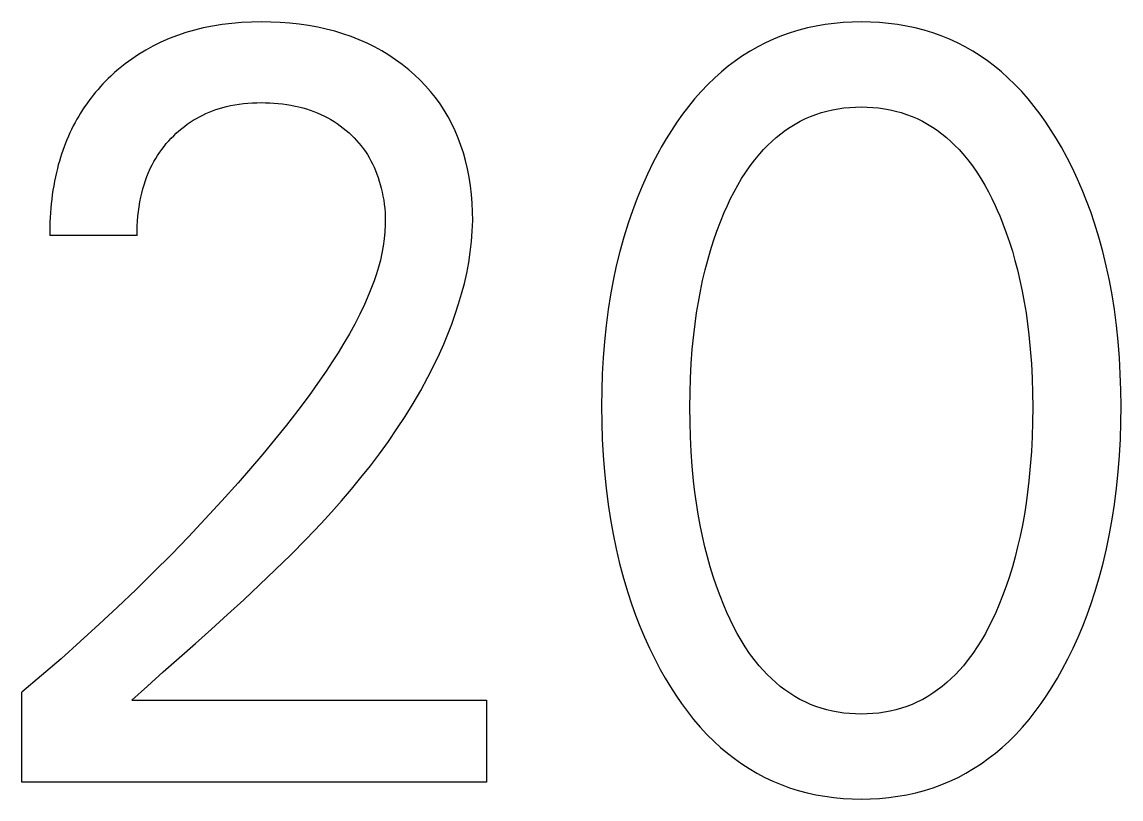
# Model space of a CAD drawing. Extents: x 10 to 952, y 6 to 232.
# Drawn here: x 676.823 to 680.256, y 158.827 to 161.253 of the extents above; entities that cross this region are included whole.
import ezdxf

# ---------------------------------------------------------------- set-up
doc = ezdxf.new("R2010")
doc.units = 0
doc.header["$LTSCALE"] = 5
doc.header["$MEASUREMENT"] = 0
doc.layers.get('0').update_dxf_attribs({"linetype": 'CONTINUOUS'})

msp = doc.modelspace()

# ---------------------------------------------------------------- linework, layer by layer
at = {"color": 7, "linetype": 'Continuous'}
for p, q in [((677.3613, 161.2278), (677.3345, 161.2201)), ((677.3883, 161.2344), (677.3613, 161.2278)), ((677.4182, 161.2403), (677.3883, 161.2344)), ((677.4482, 161.2451), (677.4182, 161.2403)), ((677.4785, 161.2487), (677.4482, 161.2451)), ((677.5088, 161.2512), (677.4785, 161.2487)), ((677.5393, 161.2526), (677.5088, 161.2512)), ((677.5698, 161.2532), (677.5393, 161.2526)), ((677.5995, 161.2528), (677.5698, 161.2532)), ((677.6292, 161.2515), (677.5995, 161.2528)), ((677.6588, 161.2493), (677.6292, 161.2515)), ((677.6883, 161.2461), (677.6588, 161.2493)), ((677.7177, 161.2419), (677.6883, 161.2461)), ((677.7469, 161.2366), (677.7177, 161.2419)), ((677.7733, 161.2308), (677.7469, 161.2366)), ((677.7994, 161.224), (677.7733, 161.2308)), ((679.2489, 161.2273), (679.2219, 161.2191)), ((679.2762, 161.2344), (679.2489, 161.2273)), ((679.3038, 161.2402), (679.2762, 161.2344)), ((679.3316, 161.245), (679.3038, 161.2402)), ((679.3597, 161.2486), (679.3316, 161.245)), ((679.3878, 161.2511), (679.3597, 161.2486)), ((679.4161, 161.2526), (679.3878, 161.2511)), ((679.4445, 161.2532), (679.4161, 161.2526)), ((679.4729, 161.2527), (679.4445, 161.2532)), ((679.5013, 161.2512), (679.4729, 161.2527)), ((679.5295, 161.2486), (679.5013, 161.2512)), ((679.5576, 161.245), (679.5295, 161.2486)), ((679.5856, 161.2403), (679.5576, 161.245)), ((679.6132, 161.2344), (679.5856, 161.2403)), ((679.6406, 161.2274), (679.6132, 161.2344)), ((679.6676, 161.2192), (679.6406, 161.2274)), ((677.2822, 161.2014), (677.2567, 161.1903)), ((677.3081, 161.2113), (677.2822, 161.2014)), ((677.3345, 161.2201), (677.3081, 161.2113)), ((677.8252, 161.2163), (677.7994, 161.224)), ((677.8507, 161.2075), (677.8252, 161.2163)), ((677.8759, 161.1977), (677.8507, 161.2075)), ((677.9005, 161.1869), (677.8759, 161.1977)), ((679.1701, 161.1993), (679.1452, 161.1878)), ((679.1954, 161.2097), (679.1701, 161.1993)), ((679.2219, 161.2191), (679.1954, 161.2097)), ((679.6942, 161.2097), (679.6676, 161.2192)), ((679.7196, 161.1993), (679.6942, 161.2097)), ((679.7445, 161.1878), (679.7196, 161.1993)), ((677.209, 161.1655), (677.1868, 161.152)), ((677.2317, 161.178), (677.209, 161.1655)), ((677.2567, 161.1903), (677.2317, 161.178)), ((677.9236, 161.1755), (677.9005, 161.1869)), ((677.9462, 161.1631), (677.9236, 161.1755)), ((677.9682, 161.1497), (677.9462, 161.1631)), ((679.0969, 161.1616), (679.0736, 161.147)), ((679.1208, 161.1752), (679.0969, 161.1616)), ((679.1452, 161.1878), (679.1208, 161.1752)), ((679.7689, 161.1753), (679.7445, 161.1878)), ((679.7927, 161.1616), (679.7689, 161.1753)), ((679.816, 161.147), (679.7927, 161.1616)), ((677.1653, 161.1375), (677.1444, 161.1221)), ((677.1868, 161.152), (677.1653, 161.1375)), ((677.9897, 161.1354), (677.9682, 161.1497)), ((678.0105, 161.1201), (677.9897, 161.1354)), ((679.051, 161.1314), (679.029, 161.1149)), ((679.0736, 161.147), (679.051, 161.1314)), ((679.8387, 161.1314), (679.816, 161.147)), ((679.8607, 161.1149), (679.8387, 161.1314)), ((677.1119, 161.0951), (677.1, 161.0841)), ((677.1242, 161.1058), (677.1119, 161.0951)), ((677.1444, 161.1221), (677.1242, 161.1058)), ((678.0306, 161.104), (678.0105, 161.1201)), ((678.0488, 161.0882), (678.0306, 161.104)), ((679.0077, 161.0975), (678.9871, 161.0793)), ((679.029, 161.1149), (679.0077, 161.0975)), ((679.882, 161.0975), (679.8607, 161.1149)), ((679.9025, 161.0793), (679.882, 161.0975)), ((677.0756, 161.0598), (677.0678, 161.0513)), ((677.0836, 161.068), (677.0756, 161.0598)), ((677.0917, 161.0762), (677.0836, 161.068)), ((677.1, 161.0841), (677.0917, 161.0762)), ((678.0663, 161.0716), (678.0488, 161.0882)), ((678.083, 161.0542), (678.0663, 161.0716)), ((678.099, 161.0362), (678.083, 161.0542)), ((678.965, 161.0581), (678.9439, 161.036)), ((678.9871, 161.0793), (678.965, 161.0581)), ((679.9245, 161.0581), (679.9025, 161.0793)), ((679.9456, 161.036), (679.9245, 161.0581)), ((677.0454, 161.0251), (677.0383, 161.0161)), ((677.0527, 161.034), (677.0454, 161.0251)), ((677.0602, 161.0427), (677.0527, 161.034)), ((677.0678, 161.0513), (677.0602, 161.0427)), ((678.1141, 161.0175), (678.099, 161.0362)), ((678.9439, 161.036), (678.9237, 161.0131)), ((679.9658, 161.0131), (679.9456, 161.036)), ((677.0181, 160.9883), (677.0118, 160.9787)), ((677.0247, 160.9977), (677.0181, 160.9883)), ((677.0314, 161.007), (677.0247, 160.9977)), ((677.0383, 161.0161), (677.0314, 161.007)), ((677.4393, 160.983), (677.4501, 160.9861)), ((677.4501, 160.9861), (677.461, 160.9889)), ((677.461, 160.9889), (677.4743, 160.9919)), ((677.4743, 160.9919), (677.4878, 160.9945)), ((677.4878, 160.9945), (677.5014, 160.9966)), ((677.5014, 160.9966), (677.515, 160.9983)), ((677.515, 160.9983), (677.5286, 160.9996)), ((677.5286, 160.9996), (677.5423, 161.0005)), ((677.5423, 161.0005), (677.556, 161.0011)), ((677.556, 161.0011), (677.5698, 161.0013)), ((677.5698, 161.0013), (677.5831, 161.0012)), ((677.5831, 161.0012), (677.5965, 161.0007)), ((677.5965, 161.0007), (677.6098, 161)), ((677.6098, 161), (677.6231, 160.9989)), ((677.6231, 160.9989), (677.6364, 160.9974)), ((677.6364, 160.9974), (677.6496, 160.9956)), ((677.6496, 160.9956), (677.6627, 160.9934)), ((677.6627, 160.9934), (677.6758, 160.9908)), ((677.6758, 160.9908), (677.6876, 160.9881)), ((677.6876, 160.9881), (677.6994, 160.985)), ((678.1284, 160.9981), (678.1141, 161.0175)), ((678.1416, 160.9781), (678.1284, 160.9981)), ((678.9043, 160.9895), (678.8858, 160.9651)), ((678.9237, 161.0131), (678.9043, 160.9895)), ((679.3903, 160.9848), (679.4083, 160.9866)), ((679.4083, 160.9866), (679.4264, 160.9877)), ((679.4264, 160.9877), (679.4445, 160.988)), ((679.4445, 160.988), (679.4626, 160.9877)), ((679.4626, 160.9877), (679.4806, 160.9866)), ((679.4806, 160.9866), (679.4986, 160.9848)), ((679.985, 160.9894), (679.9658, 161.0131)), ((680.0035, 160.9651), (679.985, 160.9894)), ((676.9997, 160.9593), (676.9939, 160.9493)), ((677.0056, 160.969), (676.9997, 160.9593)), ((677.0118, 160.9787), (677.0056, 160.969)), ((677.3577, 160.9462), (677.3673, 160.9519)), ((677.3673, 160.9519), (677.3771, 160.9573)), ((677.3771, 160.9573), (677.3871, 160.9624)), ((677.3871, 160.9624), (677.3973, 160.9672)), ((677.3973, 160.9672), (677.4076, 160.9716)), ((677.4076, 160.9716), (677.4181, 160.9757)), ((677.4181, 160.9757), (677.4286, 160.9795)), ((677.4286, 160.9795), (677.4393, 160.983)), ((677.6994, 160.985), (677.711, 160.9816)), ((677.711, 160.9816), (677.7226, 160.9779)), ((677.7226, 160.9779), (677.734, 160.9738)), ((677.734, 160.9738), (677.7452, 160.9693)), ((677.7452, 160.9693), (677.7564, 160.9645)), ((677.7564, 160.9645), (677.7673, 160.9593)), ((677.7673, 160.9593), (677.7776, 160.9539)), ((677.7776, 160.9539), (677.7878, 160.9482)), ((678.1541, 160.9571), (678.1416, 160.9781)), ((678.1656, 160.9355), (678.1541, 160.9571)), ((678.8858, 160.9651), (678.8681, 160.9401)), ((679.2535, 160.9434), (679.2697, 160.9514)), ((679.2697, 160.9514), (679.2861, 160.9585)), ((679.2861, 160.9585), (679.3028, 160.9648)), ((679.3028, 160.9648), (679.3199, 160.9703)), ((679.3199, 160.9703), (679.3372, 160.9751)), ((679.3372, 160.9751), (679.3548, 160.9791)), ((679.3548, 160.9791), (679.3725, 160.9823)), ((679.3725, 160.9823), (679.3903, 160.9848)), ((679.4986, 160.9848), (679.5165, 160.9823)), ((679.5165, 160.9823), (679.5342, 160.9791)), ((679.5342, 160.9791), (679.5517, 160.9751)), ((679.5517, 160.9751), (679.5691, 160.9703)), ((679.5691, 160.9703), (679.5861, 160.9648)), ((679.5861, 160.9648), (679.6029, 160.9585)), ((679.6029, 160.9585), (679.6193, 160.9514)), ((679.6193, 160.9514), (679.6355, 160.9434)), ((680.0211, 160.9401), (680.0035, 160.9651)), ((676.9774, 160.9179), (676.9723, 160.9072)), ((676.9827, 160.9285), (676.9774, 160.9179)), ((676.9882, 160.939), (676.9827, 160.9285)), ((676.9939, 160.9493), (676.9882, 160.939)), ((677.3128, 160.9133), (677.3214, 160.9205)), ((677.3214, 160.9205), (677.3301, 160.9273)), ((677.3301, 160.9273), (677.3391, 160.9339)), ((677.3391, 160.9339), (677.3483, 160.9402)), ((677.3483, 160.9402), (677.3577, 160.9462)), ((677.7878, 160.9482), (677.7977, 160.9421)), ((677.7977, 160.9421), (677.8075, 160.9357)), ((677.8075, 160.9357), (677.817, 160.9289)), ((677.817, 160.9289), (677.8263, 160.9219)), ((677.8263, 160.9219), (677.8354, 160.9145)), ((678.176, 160.9135), (678.1656, 160.9355)), ((678.8681, 160.9401), (678.8511, 160.9146)), ((679.2073, 160.9149), (679.2223, 160.9251)), ((679.2223, 160.9251), (679.2377, 160.9346)), ((679.2377, 160.9346), (679.2535, 160.9434)), ((679.6355, 160.9434), (679.6513, 160.9346)), ((679.6513, 160.9346), (679.6667, 160.9251)), ((679.6667, 160.9251), (679.6817, 160.9149)), ((680.0379, 160.9145), (680.0211, 160.9401)), ((676.9628, 160.8854), (676.9584, 160.8744)), ((676.9675, 160.8963), (676.9628, 160.8854)), ((676.9723, 160.9072), (676.9675, 160.8963)), ((677.2809, 160.8819), (677.2886, 160.8902)), ((677.2886, 160.8902), (677.2965, 160.8982)), ((677.2965, 160.8982), (677.3045, 160.9059)), ((677.3045, 160.9059), (677.3128, 160.9133)), ((677.8354, 160.9145), (677.8442, 160.9068)), ((677.8442, 160.9068), (677.8523, 160.8993)), ((677.8523, 160.8993), (677.8602, 160.8914)), ((677.8602, 160.8914), (677.8678, 160.8834)), ((677.8678, 160.8834), (677.8751, 160.875)), ((678.1855, 160.8909), (678.176, 160.9135)), ((678.194, 160.868), (678.1855, 160.8909)), ((678.835, 160.8885), (678.8196, 160.8621)), ((678.8511, 160.9146), (678.835, 160.8885)), ((679.165, 160.8805), (679.1786, 160.8925)), ((679.1786, 160.8925), (679.1927, 160.904)), ((679.1927, 160.904), (679.2073, 160.9149)), ((679.6817, 160.9149), (679.6962, 160.904)), ((679.6962, 160.904), (679.7103, 160.8925)), ((679.7103, 160.8925), (679.724, 160.8805)), ((680.054, 160.8885), (680.0379, 160.9145)), ((680.0694, 160.8621), (680.054, 160.8885)), ((676.9502, 160.8522), (676.9464, 160.8409)), ((676.9542, 160.8633), (676.9502, 160.8522)), ((676.9584, 160.8744), (676.9542, 160.8633)), ((677.2528, 160.8462), (677.2594, 160.8554)), ((677.2594, 160.8554), (677.2663, 160.8645)), ((677.2663, 160.8645), (677.2734, 160.8733)), ((677.2734, 160.8733), (677.2809, 160.8819)), ((677.8751, 160.875), (677.8821, 160.8665)), ((677.8821, 160.8665), (677.8889, 160.8577)), ((677.8889, 160.8577), (677.8953, 160.8487)), ((677.8953, 160.8487), (677.9014, 160.8395)), ((678.2016, 160.8447), (678.194, 160.868)), ((678.8141, 160.8523), (678.7947, 160.8157)), ((678.8196, 160.8621), (678.8141, 160.8523)), ((679.127, 160.8414), (679.1392, 160.8549)), ((679.1392, 160.8549), (679.1518, 160.8679)), ((679.1518, 160.8679), (679.165, 160.8805)), ((679.724, 160.8805), (679.7371, 160.8679)), ((679.7371, 160.8679), (679.7498, 160.8549)), ((679.7498, 160.8549), (679.762, 160.8414)), ((680.0871, 160.8295), (680.0694, 160.8621)), ((676.9393, 160.8182), (676.9361, 160.8067)), ((676.9428, 160.8296), (676.9393, 160.8182)), ((676.9464, 160.8409), (676.9428, 160.8296)), ((677.2294, 160.8072), (677.2348, 160.8172)), ((677.2348, 160.8172), (677.2404, 160.827)), ((677.2404, 160.827), (677.2464, 160.8367)), ((677.2464, 160.8367), (677.2528, 160.8462)), ((677.9014, 160.8395), (677.9072, 160.83)), ((677.9072, 160.83), (677.9127, 160.8201)), ((677.9127, 160.8201), (677.918, 160.8099)), ((678.2083, 160.8212), (678.2016, 160.8447)), ((678.2146, 160.7948), (678.2083, 160.8212)), ((678.7947, 160.8157), (678.7765, 160.7785)), ((679.0972, 160.8041), (679.1117, 160.8231)), ((679.1117, 160.8231), (679.127, 160.8414)), ((679.762, 160.8414), (679.7773, 160.8231)), ((679.7773, 160.8231), (679.7917, 160.8041)), ((680.1038, 160.7964), (680.0871, 160.8295)), ((676.9303, 160.7836), (676.9271, 160.7698)), ((676.9331, 160.7952), (676.9303, 160.7836)), ((676.9361, 160.8067), (676.9331, 160.7952)), ((677.2129, 160.7705), (677.218, 160.7829)), ((677.218, 160.7829), (677.2235, 160.7952)), ((677.2235, 160.7952), (677.2294, 160.8072)), ((677.918, 160.8099), (677.9228, 160.7995)), ((677.9228, 160.7995), (677.9273, 160.789)), ((677.9273, 160.789), (677.9315, 160.7783)), ((678.2198, 160.7682), (678.2146, 160.7948)), ((679.0707, 160.7644), (679.0836, 160.7845)), ((679.0836, 160.7845), (679.0972, 160.8041)), ((679.7917, 160.8041), (679.8054, 160.7845)), ((679.8054, 160.7845), (679.8182, 160.7644)), ((680.1196, 160.7629), (680.1038, 160.7964)), ((676.9243, 160.7558), (676.9217, 160.7418)), ((676.9271, 160.7698), (676.9243, 160.7558)), ((677.2003, 160.7322), (677.2041, 160.7451)), ((677.2041, 160.7451), (677.2083, 160.7579)), ((677.2083, 160.7579), (677.2129, 160.7705)), ((677.9315, 160.7783), (677.9353, 160.7675)), ((677.9353, 160.7675), (677.9388, 160.7566)), ((677.9388, 160.7566), (677.942, 160.7456)), ((677.942, 160.7456), (677.9449, 160.7345)), ((678.224, 160.7414), (678.2198, 160.7682)), ((678.7765, 160.7785), (678.7596, 160.7408)), ((679.0586, 160.7439), (679.0707, 160.7644)), ((679.8182, 160.7644), (679.8304, 160.7439)), ((680.1343, 160.7289), (680.1196, 160.7629)), ((676.9172, 160.7137), (676.9154, 160.6996)), ((676.9193, 160.7278), (676.9172, 160.7137)), ((676.9217, 160.7418), (676.9193, 160.7278)), ((677.1938, 160.7061), (677.1969, 160.7192)), ((677.1969, 160.7192), (677.2003, 160.7322)), ((677.9449, 160.7345), (677.9478, 160.722)), ((677.9478, 160.722), (677.9503, 160.7094)), ((678.2271, 160.7145), (678.224, 160.7414)), ((678.2292, 160.6875), (678.2271, 160.7145)), ((678.7596, 160.7408), (678.7439, 160.7026)), ((679.0363, 160.7017), (679.0472, 160.7229)), ((679.0472, 160.7229), (679.0586, 160.7439)), ((679.8304, 160.7439), (679.8418, 160.7229)), ((679.8418, 160.7229), (679.8526, 160.7017)), ((680.1481, 160.6946), (680.1343, 160.7289)), ((676.9138, 160.6855), (676.9124, 160.6714)), ((676.9154, 160.6996), (676.9138, 160.6855)), ((677.1863, 160.6616), (677.1884, 160.6765)), ((677.1884, 160.6765), (677.1909, 160.6914)), ((677.1909, 160.6914), (677.1938, 160.7061)), ((677.9503, 160.7094), (677.9525, 160.6967)), ((677.9525, 160.6967), (677.9543, 160.684)), ((677.9543, 160.684), (677.9557, 160.6713)), ((678.2303, 160.6604), (678.2292, 160.6875)), ((678.7439, 160.7026), (678.7294, 160.664)), ((679.0164, 160.6582), (679.0261, 160.6801)), ((679.0261, 160.6801), (679.0363, 160.7017)), ((679.8526, 160.7017), (679.8628, 160.6801)), ((679.8628, 160.6801), (679.8725, 160.6582)), ((680.161, 160.6599), (680.1481, 160.6946)), ((676.9104, 160.6432), (676.9097, 160.6291)), ((676.9113, 160.6573), (676.9104, 160.6432)), ((676.9124, 160.6714), (676.9113, 160.6573)), ((677.1834, 160.6317), (677.1847, 160.6467)), ((677.1847, 160.6467), (677.1863, 160.6616)), ((677.9557, 160.6713), (677.9567, 160.6585)), ((677.9567, 160.6585), (677.9574, 160.6457)), ((677.9574, 160.6457), (677.9576, 160.6329)), ((678.2305, 160.6334), (678.2303, 160.6604)), ((678.7294, 160.664), (678.716, 160.6249)), ((679.0044, 160.6291), (679.0164, 160.6582)), ((679.8725, 160.6582), (679.8758, 160.6506)), ((679.8758, 160.6506), (679.887, 160.6227)), ((680.173, 160.6249), (680.161, 160.6599)), ((676.9093, 160.615), (676.9091, 160.601)), ((676.9097, 160.6291), (676.9093, 160.615)), ((677.1821, 160.6018), (677.1826, 160.6167)), ((677.1826, 160.6167), (677.1834, 160.6317)), ((677.9575, 160.6201), (677.9565, 160.5979)), ((677.9576, 160.6329), (677.9575, 160.6201)), ((678.2293, 160.6004), (678.2305, 160.6334)), ((678.716, 160.6249), (678.7024, 160.5808)), ((678.9933, 160.5997), (679.0044, 160.6291)), ((679.887, 160.6227), (679.8975, 160.5945)), ((680.1866, 160.5808), (680.173, 160.6249)), ((676.9091, 160.601), (676.9091, 160.587)), ((677.182, 160.587), (676.9091, 160.587)), ((677.182, 160.587), (677.1821, 160.6018)), ((677.9543, 160.5757), (677.9512, 160.5536)), ((677.9565, 160.5979), (677.9543, 160.5757)), ((678.2269, 160.5675), (678.2293, 160.6004)), ((678.7024, 160.5808), (678.6901, 160.5363)), ((678.983, 160.57), (678.9933, 160.5997)), ((679.8975, 160.5945), (679.9073, 160.566)), ((680.1989, 160.5363), (680.1866, 160.5808)), ((677.9512, 160.5536), (677.9471, 160.5316)), ((678.2231, 160.5346), (678.2269, 160.5675)), ((678.9648, 160.5098), (678.9735, 160.54)), ((678.9735, 160.54), (678.983, 160.57)), ((679.9073, 160.566), (679.9163, 160.5374)), ((677.9421, 160.5098), (677.9363, 160.4881)), ((677.9471, 160.5316), (677.9421, 160.5098)), ((678.218, 160.5019), (678.2231, 160.5346)), ((678.6901, 160.5363), (678.6792, 160.4915)), ((678.9568, 160.4795), (678.9648, 160.5098)), ((679.9163, 160.5374), (679.9246, 160.5085)), ((679.9246, 160.5085), (679.9322, 160.4795)), ((680.2098, 160.4915), (680.1989, 160.5363)), ((677.9363, 160.4881), (677.9298, 160.4666)), ((678.2118, 160.4694), (678.218, 160.5019)), ((678.6792, 160.4915), (678.6695, 160.4463)), ((678.9489, 160.4461), (678.9568, 160.4795)), ((679.9322, 160.4795), (679.9401, 160.4461)), ((680.2195, 160.4463), (680.2098, 160.4915)), ((677.9226, 160.4452), (677.9148, 160.4241)), ((677.9298, 160.4666), (677.9226, 160.4452)), ((678.196, 160.4048), (678.2045, 160.437)), ((678.2045, 160.437), (678.2118, 160.4694)), ((678.6695, 160.4463), (678.6611, 160.4009)), ((678.9418, 160.4125), (678.9489, 160.4461)), ((679.9401, 160.4461), (679.9472, 160.4125)), ((680.2279, 160.4009), (680.2195, 160.4463)), ((677.9065, 160.4032), (677.8928, 160.3715)), ((677.9148, 160.4241), (677.9065, 160.4032)), ((678.1866, 160.3729), (678.196, 160.4048)), ((678.9355, 160.3787), (678.9418, 160.4125)), ((679.9472, 160.4125), (679.9535, 160.3787)), ((677.8928, 160.3715), (677.878, 160.3404)), ((678.1762, 160.3412), (678.1866, 160.3729)), ((678.6611, 160.4009), (678.6539, 160.3554)), ((678.9299, 160.3448), (678.9355, 160.3787)), ((679.9535, 160.3787), (679.959, 160.3448)), ((680.2351, 160.3554), (680.2279, 160.4009)), ((677.878, 160.3404), (677.8623, 160.3097)), ((678.165, 160.3097), (678.1762, 160.3412)), ((678.6539, 160.3554), (678.6473, 160.3053)), ((678.9251, 160.3108), (678.9299, 160.3448)), ((679.959, 160.3448), (679.9638, 160.3108)), ((680.2417, 160.3053), (680.2351, 160.3554)), ((677.8623, 160.3097), (677.8458, 160.2796)), ((678.1529, 160.2786), (678.165, 160.3097)), ((678.6473, 160.3053), (678.6421, 160.2551)), ((678.921, 160.2767), (678.9251, 160.3108)), ((679.9638, 160.3108), (679.968, 160.2767)), ((680.2469, 160.2551), (680.2417, 160.3053)), ((677.8458, 160.2796), (677.8285, 160.2499)), ((678.14, 160.2477), (678.1529, 160.2786)), ((678.9165, 160.2315), (678.921, 160.2767)), ((679.968, 160.2767), (679.9724, 160.2315)), ((677.8285, 160.2499), (677.8105, 160.2206)), ((678.1264, 160.2172), (678.14, 160.2477)), ((678.6421, 160.2551), (678.6381, 160.2048)), ((678.9132, 160.1862), (678.9165, 160.2315)), ((679.9724, 160.2315), (679.9758, 160.1862)), ((680.2509, 160.2048), (680.2469, 160.2551)), ((677.8105, 160.2206), (677.792, 160.1917)), ((678.1121, 160.1871), (678.1264, 160.2172)), ((678.6381, 160.2048), (678.6353, 160.1543)), ((680.2536, 160.1543), (680.2509, 160.2048)), ((677.7729, 160.1631), (677.7534, 160.1348)), ((677.792, 160.1917), (677.7729, 160.1631)), ((678.0907, 160.1446), (678.1121, 160.1871)), ((678.9109, 160.1409), (678.9132, 160.1862)), ((679.9758, 160.1862), (679.9781, 160.1409)), ((677.7534, 160.1348), (677.7193, 160.0872)), ((678.0681, 160.103), (678.0907, 160.1446)), ((678.6353, 160.1543), (678.6337, 160.1039)), ((678.9095, 160.0955), (678.9109, 160.1409)), ((679.9781, 160.1409), (679.9794, 160.0955)), ((680.2553, 160.1039), (680.2536, 160.1543)), ((678.0444, 160.0621), (678.0681, 160.103)), ((678.6337, 160.1039), (678.6331, 160.0534)), ((678.9091, 160.0501), (678.9095, 160.0955)), ((679.9794, 160.0955), (679.9799, 160.0501)), ((680.2558, 160.0534), (680.2553, 160.1039)), ((677.7193, 160.0872), (677.6844, 160.0403)), ((678.0197, 160.0219), (678.0444, 160.0621)), ((677.6844, 160.0403), (677.6485, 159.994)), ((678.6331, 160.0534), (678.6336, 160.002)), ((678.9095, 160.004), (678.9091, 160.0501)), ((679.9799, 160.0501), (679.9795, 160.004)), ((680.2553, 160.0022), (680.2558, 160.0534)), ((677.6485, 159.994), (677.6119, 159.9484)), ((677.9939, 159.9824), (678.0197, 160.0219)), ((678.6336, 160.002), (678.6352, 159.9507)), ((678.9108, 159.9579), (678.9095, 160.004)), ((679.9795, 160.004), (679.9782, 159.9579)), ((680.2537, 159.951), (680.2553, 160.0022)), ((677.9671, 159.9435), (677.9939, 159.9824)), ((678.9131, 159.9119), (678.9108, 159.9579)), ((679.9782, 159.9579), (679.9759, 159.9119)), ((677.6119, 159.9484), (677.5746, 159.9033)), ((677.9394, 159.9053), (677.9671, 159.9435)), ((678.6352, 159.9507), (678.6379, 159.8994)), ((680.251, 159.8998), (680.2537, 159.951)), ((677.5746, 159.9033), (677.5367, 159.8588)), ((677.9109, 159.8676), (677.9394, 159.9053)), ((678.6379, 159.8994), (678.6419, 159.8483)), ((678.9164, 159.866), (678.9131, 159.9119)), ((679.9759, 159.9119), (679.9725, 159.866)), ((680.2471, 159.8488), (680.251, 159.8998)), ((677.5367, 159.8588), (677.4982, 159.8148)), ((677.8816, 159.8306), (677.9109, 159.8676)), ((678.9208, 159.8201), (678.9164, 159.866)), ((679.9725, 159.866), (679.9681, 159.8201)), ((677.8515, 159.7941), (677.8816, 159.8306)), ((678.6419, 159.8483), (678.647, 159.7972)), ((678.9249, 159.7855), (678.9208, 159.8201)), ((679.9681, 159.8201), (679.9641, 159.7855)), ((680.2419, 159.7978), (680.2471, 159.8488)), ((677.4982, 159.8148), (677.4471, 159.7578)), ((677.8207, 159.7581), (677.8515, 159.7941)), ((678.647, 159.7972), (678.6535, 159.7463)), ((678.9297, 159.7509), (678.9249, 159.7855)), ((679.9641, 159.7855), (679.9593, 159.7509)), ((680.2354, 159.747), (680.2419, 159.7978)), ((677.4471, 159.7578), (677.3952, 159.7015)), ((677.7892, 159.7227), (677.8207, 159.7581)), ((678.9351, 159.7165), (678.9297, 159.7509)), ((679.9593, 159.7509), (679.9538, 159.7165)), ((677.7572, 159.6877), (677.7892, 159.7227)), ((678.6535, 159.7463), (678.6606, 159.7)), ((678.9413, 159.6822), (678.9351, 159.7165)), ((679.9538, 159.7165), (679.9476, 159.6822)), ((680.2283, 159.7007), (680.2354, 159.747)), ((677.3952, 159.7015), (677.3425, 159.6459)), ((677.7104, 159.6384), (677.7572, 159.6877)), ((678.6606, 159.7), (678.6689, 159.6538)), ((678.9483, 159.648), (678.9413, 159.6822)), ((679.9476, 159.6822), (679.9406, 159.648)), ((680.22, 159.6546), (680.2283, 159.7007)), ((678.6689, 159.6538), (678.6784, 159.608)), ((678.9561, 159.6141), (678.9483, 159.648)), ((679.9406, 159.648), (679.9328, 159.6141)), ((680.2105, 159.6087), (680.22, 159.6546)), ((677.3425, 159.6459), (677.2892, 159.591)), ((677.6626, 159.59), (677.7104, 159.6384)), ((678.964, 159.5831), (678.9561, 159.6141)), ((679.9328, 159.6141), (679.925, 159.5831)), ((677.2892, 159.591), (677.2339, 159.5355)), ((677.614, 159.5423), (677.6626, 159.59)), ((678.6784, 159.608), (678.6892, 159.5624)), ((678.9726, 159.5524), (678.964, 159.5831)), ((679.925, 159.5831), (679.9164, 159.5524)), ((680.1998, 159.5631), (680.2105, 159.6087)), ((678.6892, 159.5624), (678.7012, 159.5171)), ((678.982, 159.5219), (678.9726, 159.5524)), ((679.9164, 159.5524), (679.907, 159.5219)), ((680.1877, 159.5179), (680.1998, 159.5631)), ((677.2339, 159.5355), (677.1779, 159.4806)), ((677.5648, 159.4953), (677.614, 159.5423)), ((678.7012, 159.5171), (678.7147, 159.4723)), ((678.9921, 159.4917), (678.982, 159.5219)), ((679.907, 159.5219), (679.8968, 159.4917)), ((680.1743, 159.473), (680.1877, 159.5179)), ((677.1779, 159.4806), (677.1213, 159.4264)), ((677.5151, 159.449), (677.5648, 159.4953)), ((679.0031, 159.4617), (678.9921, 159.4917)), ((679.8968, 159.4917), (679.8859, 159.4617)), ((677.465, 159.4031), (677.5151, 159.449)), ((678.7147, 159.4723), (678.7264, 159.4368)), ((679.015, 159.432), (679.0031, 159.4617)), ((679.8859, 159.4617), (679.874, 159.432)), ((680.1625, 159.4374), (680.1743, 159.473)), ((677.1213, 159.4264), (677.064, 159.3729)), ((678.7264, 159.4368), (678.739, 159.4016)), ((679.0246, 159.4095), (679.015, 159.432)), ((679.0348, 159.3873), (679.0246, 159.4095)), ((679.8644, 159.4095), (679.8542, 159.3873)), ((679.874, 159.432), (679.8644, 159.4095)), ((680.1499, 159.4021), (680.1625, 159.4374)), ((677.064, 159.3729), (677.0046, 159.3186)), ((677.4147, 159.3578), (677.465, 159.4031)), ((678.739, 159.4016), (678.7526, 159.3668)), ((679.0456, 159.3654), (679.0348, 159.3873)), ((679.8542, 159.3873), (679.8434, 159.3654)), ((680.1363, 159.3672), (680.1499, 159.4021)), ((677.3643, 159.3128), (677.4147, 159.3578)), ((678.7526, 159.3668), (678.7671, 159.3323)), ((679.057, 159.3439), (679.0456, 159.3654)), ((679.0692, 159.3227), (679.057, 159.3439)), ((679.832, 159.3439), (679.8198, 159.3227)), ((679.8434, 159.3654), (679.832, 159.3439)), ((680.1218, 159.3326), (680.1363, 159.3672)), ((677.0046, 159.3186), (676.9445, 159.2651)), ((677.3141, 159.2682), (677.3643, 159.3128)), ((678.7671, 159.3323), (678.7826, 159.2982)), ((679.0821, 159.302), (679.0692, 159.3227)), ((679.8198, 159.3227), (679.8069, 159.302)), ((680.1063, 159.2985), (680.1218, 159.3326)), ((678.7826, 159.2982), (678.7991, 159.2646)), ((679.0957, 159.2818), (679.0821, 159.302)), ((679.1102, 159.2622), (679.0957, 159.2818)), ((679.7932, 159.2818), (679.7787, 159.2622)), ((679.8069, 159.302), (679.7932, 159.2818)), ((680.0898, 159.2647), (680.1063, 159.2985)), ((676.9445, 159.2651), (676.8838, 159.2123)), ((677.2641, 159.2238), (677.3141, 159.2682)), ((678.7991, 159.2646), (678.8166, 159.2314)), ((679.1256, 159.2432), (679.1102, 159.2622)), ((679.1378, 159.2294), (679.1256, 159.2432)), ((679.7633, 159.2432), (679.7511, 159.2294)), ((679.7787, 159.2622), (679.7633, 159.2432)), ((680.0724, 159.2314), (680.0898, 159.2647)), ((676.8838, 159.2123), (676.8226, 159.1602)), ((677.2146, 159.1795), (677.2641, 159.2238)), ((678.8166, 159.2314), (678.832, 159.2042)), ((678.832, 159.2042), (678.8481, 159.1773)), ((679.1505, 159.216), (679.1378, 159.2294)), ((679.1637, 159.2031), (679.1505, 159.216)), ((679.1773, 159.1907), (679.1637, 159.2031)), ((679.7253, 159.2031), (679.7116, 159.1907)), ((679.7385, 159.216), (679.7253, 159.2031)), ((679.7511, 159.2294), (679.7385, 159.216)), ((680.041, 159.1773), (680.0571, 159.2042)), ((680.0571, 159.2042), (680.0724, 159.2314)), ((677.1656, 159.1353), (677.2146, 159.1795)), ((678.8481, 159.1773), (678.865, 159.151)), ((679.1915, 159.1789), (679.1773, 159.1907)), ((679.2061, 159.1677), (679.1915, 159.1789)), ((679.2211, 159.1572), (679.2061, 159.1677)), ((679.6829, 159.1677), (679.6679, 159.1572)), ((679.6975, 159.1789), (679.6829, 159.1677)), ((679.7116, 159.1907), (679.6975, 159.1789)), ((680.0242, 159.151), (680.041, 159.1773)), ((676.8226, 158.8801), (676.8226, 159.1602)), ((677.1656, 159.1353), (678.2737, 159.1353)), ((678.2737, 159.1353), (678.2737, 158.8801)), ((678.865, 159.151), (678.8827, 159.1251)), ((679.2366, 159.1473), (679.2211, 159.1572)), ((679.2525, 159.1383), (679.2366, 159.1473)), ((679.2688, 159.13), (679.2525, 159.1383)), ((679.6365, 159.1383), (679.6201, 159.13)), ((679.6524, 159.1473), (679.6365, 159.1383)), ((679.6679, 159.1572), (679.6524, 159.1473)), ((680.0066, 159.1251), (680.0242, 159.151)), ((678.8827, 159.1251), (678.9012, 159.1)), ((678.9012, 159.1), (678.9206, 159.0755)), ((679.2853, 159.1227), (679.2688, 159.13)), ((679.3021, 159.1162), (679.2853, 159.1227)), ((679.3192, 159.1105), (679.3021, 159.1162)), ((679.3366, 159.1056), (679.3192, 159.1105)), ((679.3542, 159.1015), (679.3366, 159.1056)), ((679.372, 159.0981), (679.3542, 159.1015)), ((679.39, 159.0955), (679.372, 159.0981)), ((679.5169, 159.0981), (679.4989, 159.0955)), ((679.5347, 159.1015), (679.5169, 159.0981)), ((679.5524, 159.1056), (679.5347, 159.1015)), ((679.5698, 159.1105), (679.5524, 159.1056)), ((679.5869, 159.1162), (679.5698, 159.1105)), ((679.6037, 159.1227), (679.5869, 159.1162)), ((679.6201, 159.13), (679.6037, 159.1227)), ((679.9688, 159.0754), (679.9881, 159.1)), ((679.9881, 159.1), (680.0066, 159.1251)), ((678.9206, 159.0755), (678.9409, 159.0517)), ((679.4081, 159.0937), (679.39, 159.0955)), ((679.4263, 159.0926), (679.4081, 159.0937)), ((679.4445, 159.0922), (679.4263, 159.0926)), ((679.4627, 159.0926), (679.4445, 159.0922)), ((679.4809, 159.0937), (679.4627, 159.0926)), ((679.4989, 159.0955), (679.4809, 159.0937)), ((679.9485, 159.0517), (679.9688, 159.0754)), ((678.9409, 159.0517), (678.9622, 159.0288)), ((678.9622, 159.0288), (678.9845, 159.0068)), ((679.9052, 159.0068), (679.9273, 159.0288)), ((679.9273, 159.0288), (679.9485, 159.0517)), ((678.9845, 159.0068), (679.005, 158.9881)), ((679.8846, 158.9881), (679.9052, 159.0068)), ((679.005, 158.9881), (679.0264, 158.9702)), ((679.0264, 158.9702), (679.0484, 158.9531)), ((679.8412, 158.9531), (679.8633, 158.9702)), ((679.8633, 158.9702), (679.8846, 158.9881)), ((679.0484, 158.9531), (679.0712, 158.937)), ((679.0712, 158.937), (679.0945, 158.9219)), ((679.7951, 158.9219), (679.8185, 158.937)), ((679.8185, 158.937), (679.8412, 158.9531)), ((679.0945, 158.9219), (679.1185, 158.9078)), ((679.1185, 158.9078), (679.1431, 158.8947)), ((679.1431, 158.8947), (679.1682, 158.8828)), ((679.7215, 158.8828), (679.7466, 158.8947)), ((679.7466, 158.8947), (679.7711, 158.9077)), ((679.7711, 158.9077), (679.7951, 158.9219)), ((678.2737, 158.8801), (676.8226, 158.8801)), ((679.1682, 158.8828), (679.1938, 158.872)), ((679.1938, 158.872), (679.2204, 158.8623)), ((679.2204, 158.8623), (679.2475, 158.8538)), ((679.642, 158.8538), (679.6691, 158.8623)), ((679.6691, 158.8623), (679.6959, 158.872)), ((679.6959, 158.872), (679.7215, 158.8828)), ((679.2475, 158.8538), (679.2749, 158.8466)), ((679.2749, 158.8466), (679.3027, 158.8405)), ((679.3027, 158.8405), (679.3307, 158.8356)), ((679.3307, 158.8356), (679.359, 158.8318)), ((679.359, 158.8318), (679.3874, 158.8292)), ((679.3874, 158.8292), (679.4159, 158.8276)), ((679.4159, 158.8276), (679.4445, 158.8271)), ((679.4445, 158.8271), (679.4731, 158.8276)), ((679.4731, 158.8276), (679.5017, 158.8292)), ((679.5017, 158.8292), (679.5302, 158.8318)), ((679.5302, 158.8318), (679.5585, 158.8356)), ((679.5585, 158.8356), (679.5866, 158.8404)), ((679.5866, 158.8404), (679.6145, 158.8465)), ((679.6145, 158.8465), (679.642, 158.8538))]:
    msp.add_line(p, q, dxfattribs=at)

doc.saveas('drawing.dxf')
